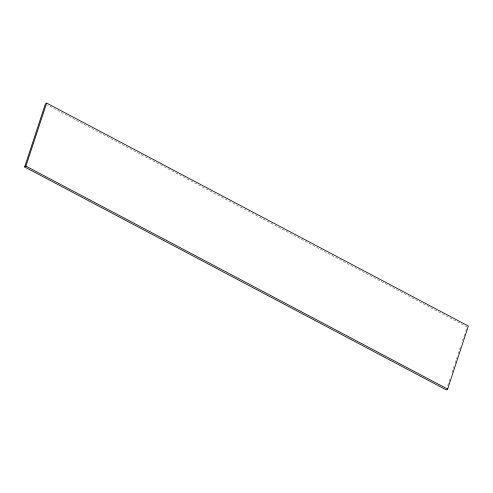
<?xml version="1.0" encoding="UTF-8"?>
<svg xmlns="http://www.w3.org/2000/svg" width="493" height="493" viewBox="0 0 493 493"><rect width="100%" height="100%" fill="white"/><g stroke="black" fill="none" stroke-linecap="round" stroke-linejoin="round"><path stroke-width="0.37" stroke-dasharray="2.46 1.85" d="M447.786 385.569L449.93 379.049M452.075 372.529L454.219 366.009M455.168 363.113L457.313 356.593M458.268 353.697L460.407 347.177M462.551 340.657L464.696 334.143M465.651 331.241L467.081 326.896L47.408 105.015"/><path stroke-width="0.74" d="M24.65 166.961L45.368 103.937L46.644 103.086L468.35 326.039L447.632 389.063L446.356 389.914L24.65 166.961L25.919 166.104L46.644 103.086M25.919 166.104L447.632 389.063"/></g></svg>
